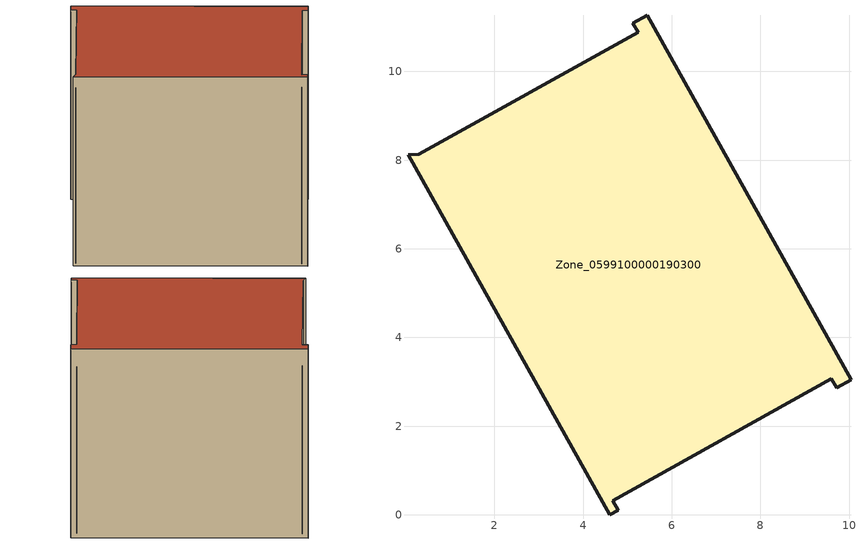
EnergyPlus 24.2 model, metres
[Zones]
Zone_0599100000190300
 floor ground (C_G): 5.12,11.09 5.44,11.27 10.04,3.04 9.72,2.86 9.6,3.07 4.67,0.31 4.79,0.1 4.6,0 0.06,8.12 0.29,8.13 5.24,10.88 z0
 wall outside (C_F): 5.44,11.27 5.12,11.09 5.24,10.88 0.29,8.13 0.06,8.12 4.6,0 4.79,0.1 4.67,0.31 9.6,3.07 9.72,2.86 10.04,3.04 5.44,11.27 z0:8.38
 roof outside (C_R): 5.24,10.88 0.29,8.13 0.06,8.12 4.6,0 4.79,0.1 4.67,0.31 9.6,3.07 9.72,2.86 10.04,3.04 5.44,11.27 5.12,11.09 z8.38
[BUILDING]
Pand.0599100000190300: North Axis=0; Terrain=City; Loads Convergence Tolerance Value=0.04; Temperature Convergence Tolerance Value=0.4; Solar Distribution=FullExterior; Maximum Number of Warmup Days=25; Minimum Number of Warmup Days=1
[Site:Location]
Rotterdam.The.Hague.AP_ZH_NLD Design_Conditions: Latitude=51.96; Longitude=4.45; Time Zone=1; Elevation=-4.5
[SITE:GROUNDTEMPERATURE:BUILDINGSURFACE]
18, 18, 18, 18, 18, 18, 18, 18, 18, 18, 18, 18
[MATERIAL] Thermal Absorptance=0.9; Solar Absorptance=0.7; Visible Absorptance=0.7
Name | Roughness | Thickness | Conductivity | Density | Specific Heat
G.TI.1965-1974 | MediumSmooth | 0.15 | 0.882353 | 540 | 1210
F.TI.1965-1974 | Rough | 0.3 | 0.697674 | 1920 | 840
R.TI.1965-1974 | MediumRough | 0.2 | 0.232558 | 1500 | 1000
[CONSTRUCTION]
C_G: G.TI.1965-1974
C_F: F.TI.1965-1974
C_R: R.TI.1965-1974
[ZONE]
Zone_0599100000190300: Type=1; Multiplier=1; Ceiling Height=Autocalculate; Volume=Autocalculate; Floor Area=autocalculate; Part of Total Floor Area=Yes
[ZONEINFILTRATION:DESIGNFLOWRATE]
Infil_Zone_0599100000190300: Zone or ZoneList or Space or SpaceList=Zone_0599100000190300; Schedule=AlwaysOn; Design Flow Rate Calculation Method=Flow/Area; Flow Rate per Floor Area=0.003; Constant Term Coefficient=1; Temperature Term Coefficient=0; Velocity Term Coefficient=0; Velocity Squared Term Coefficient=0
[HVACTEMPLATE:ZONE:IDEALLOADSAIRSYSTEM]
Zone_0599100000190300: Maximum Heating Supply Air Temperature=50; Minimum Cooling Supply Air Temperature=13; Maximum Heating Supply Air Humidity Ratio=0.0156; Minimum Cooling Supply Air Humidity Ratio=0.0077; Heating Limit=NoLimit; Cooling Limit=NoLimit; Dehumidification Control Type=ConstantSensibleHeatRatio; Cooling Sensible Heat Ratio=0.7; Dehumidification Setpoint=60; Humidification Control Type=None; Humidification Setpoint=30; Outdoor Air Method=None; Outdoor Air Flow Rate per Person=0.00944; Outdoor Air Flow Rate per Zone Floor Area=0; Outdoor Air Flow Rate per Zone=0; Demand Controlled Ventilation Type=None; Outdoor Air Economizer Type=NoEconomizer; Heat Recovery Type=None; Sensible Heat Recovery Effectiveness=0.7; Latent Heat Recovery Effectiveness=0.65
[ZONECONTROL:THERMOSTAT]
ThermostatControl_Zone_0599100000190300: Zone or ZoneList=Zone_0599100000190300; Control Type Schedule=DualSetpointControlType; Control 1=Thermostat_Zone_0599100000190300; Temperature Difference Between Cutout And Setpoint=0
[THERMOSTATSETPOINT:DUALSETPOINT]
Thermostat_Zone_0599100000190300: Heating Setpoint Temperature Schedule=HeatingSetpoint_Zone_0599100000190300; Cooling Setpoint Temperature Schedule=CoolingSetpoint_Zone_0599100000190300
[SCHEDULE:COMPACT]
HeatingSetpoint_Zone_0599100000190300: Through: 12/31, For: AllDays, Until: 24:00, 21
CoolingSetpoint_Zone_0599100000190300: Through: 12/31, For: AllDays, Until: 24:00, 24
DualSetpointControlType: Through: 12/31, For: AllDays, Until: 24:00, 4
AlwaysOn: Through: 12/31, For: AllDays, Until: 24:00, 1
